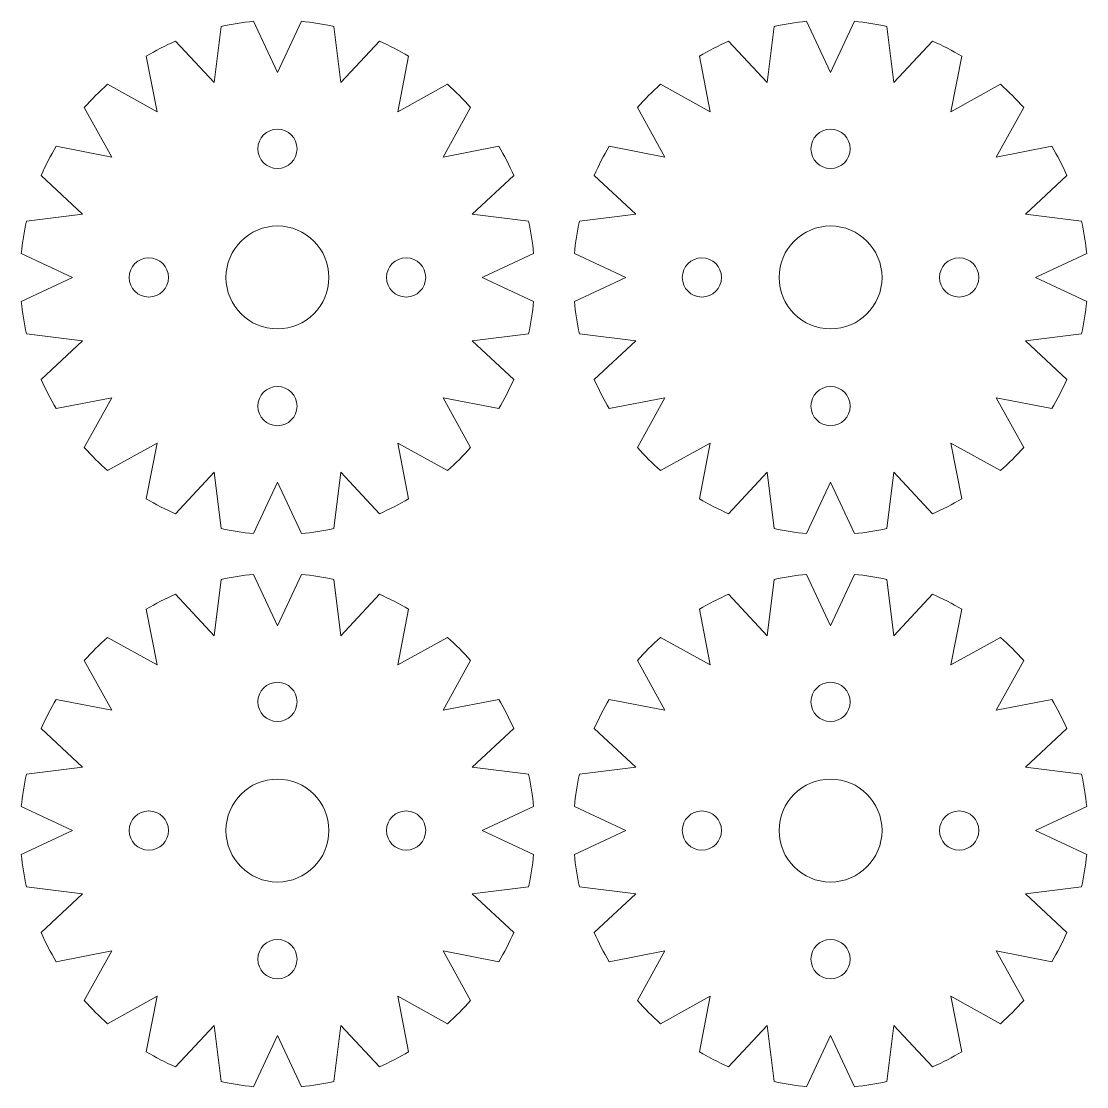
# Model space of a CAD drawing. Header units: centimetres. Extents: x -121 to 177, y -44 to 114.
# Drawn here: x -86.54 to -78.26, y -14.59 to -6.31 of the extents above; entities that cross this region are included whole.
import ezdxf

# ---------------------------------------------------------------- set-up
doc = ezdxf.new("R2010")
doc.units = ezdxf.units.CM
doc.header["$MEASUREMENT"] = 0
doc.layers.add('Layer 1', color=7, linetype='Continuous')

msp = doc.modelspace()

# ---------------------------------------------------------------- linework, layer by layer
at = {"layer": 'Layer 1', "lineweight": 20}
for points, knots in [([(-86.50166, -7.86163), (-86.50166, -7.86163), (-86.06441, -7.80794), (-86.06441, -7.80794), (-86.06441, -7.80794), (-86.06441, -7.80794), (-86.38662, -7.50748), (-86.38662, -7.50748), (-86.38662, -7.50748), (-86.35267, -7.42892), (-86.3138, -7.35299), (-86.27045, -7.28002), (-86.27045, -7.28002), (-86.27045, -7.28002), (-85.83824, -7.36404), (-85.83824, -7.36404), (-85.83824, -7.36404), (-85.83824, -7.36404), (-86.05156, -6.97921), (-86.05156, -6.97921), (-86.05156, -6.97921), (-85.9952, -6.91518), (-85.9348, -6.85481), (-85.87078, -6.79844), (-85.87078, -6.79844), (-85.87078, -6.79844), (-85.48596, -7.01176), (-85.48596, -7.01176), (-85.48596, -7.01176), (-85.48596, -7.01176), (-85.56998, -6.57954), (-85.56998, -6.57954), (-85.56998, -6.57954), (-85.49703, -6.53618), (-85.42107, -6.49735), (-85.34252, -6.46338), (-85.34252, -6.46338), (-85.34252, -6.46338), (-85.04206, -6.78559), (-85.04206, -6.78559), (-85.04206, -6.78559), (-85.04206, -6.78559), (-84.98837, -6.34834), (-84.98837, -6.34834), (-84.98837, -6.34834), (-84.90606, -6.32991), (-84.82182, -6.31664), (-84.73604, -6.30869), (-84.73604, -6.30869), (-84.73604, -6.30869), (-84.55, -6.70765), (-84.55, -6.70765), (-84.55, -6.70765), (-84.55, -6.70765), (-84.36396, -6.30869), (-84.36396, -6.30869), (-84.36396, -6.30869), (-84.27817, -6.31661), (-84.19395, -6.32993), (-84.11163, -6.34834), (-84.11163, -6.34834), (-84.11163, -6.34834), (-84.05794, -6.78559), (-84.05794, -6.78559), (-84.05794, -6.78559), (-84.05794, -6.78559), (-83.75748, -6.46338), (-83.75748, -6.46338), (-83.75748, -6.46338), (-83.67892, -6.49733), (-83.60299, -6.53619), (-83.53002, -6.57954), (-83.53002, -6.57954), (-83.53002, -6.57954), (-83.61404, -7.01176), (-83.61404, -7.01176), (-83.61404, -7.01176), (-83.61404, -7.01176), (-83.22921, -6.79844), (-83.22921, -6.79844), (-83.22921, -6.79844), (-83.16518, -6.8548), (-83.10481, -6.91519), (-83.04844, -6.97921), (-83.04844, -6.97921), (-83.04844, -6.97921), (-83.26176, -7.36404), (-83.26176, -7.36404), (-83.26176, -7.36404), (-83.26176, -7.36404), (-82.82954, -7.28002), (-82.82954, -7.28002), (-82.82954, -7.28002), (-82.78618, -7.35297), (-82.74735, -7.42893), (-82.71338, -7.50748), (-82.71338, -7.50748), (-82.71338, -7.50748), (-83.03559, -7.80794), (-83.03559, -7.80794), (-83.03559, -7.80794), (-83.03559, -7.80794), (-82.59834, -7.86163), (-82.59834, -7.86163), (-82.59834, -7.86163), (-82.57991, -7.94394), (-82.56664, -8.02818), (-82.55869, -8.11396), (-82.55869, -8.11396), (-82.55869, -8.11396), (-82.94703, -8.29505), (-82.94703, -8.29505), (-82.94703, -8.29505), (-82.94703, -8.29505), (-82.95765, -8.3), (-82.95765, -8.3), (-82.95765, -8.3), (-82.95765, -8.3), (-82.55869, -8.48604), (-82.55869, -8.48604), (-82.55869, -8.48604), (-82.56661, -8.57183), (-82.57993, -8.65605), (-82.59834, -8.73837), (-82.59834, -8.73837), (-82.59834, -8.73837), (-83.03559, -8.79206), (-83.03559, -8.79206), (-83.03559, -8.79206), (-83.03559, -8.79206), (-82.71338, -9.09252), (-82.71338, -9.09252), (-82.71338, -9.09252), (-82.74733, -9.17108), (-82.78619, -9.24701), (-82.82954, -9.31998), (-82.82954, -9.31998), (-82.82954, -9.31998), (-83.26176, -9.23596), (-83.26176, -9.23596), (-83.26176, -9.23596), (-83.26176, -9.23596), (-83.04844, -9.62079), (-83.04844, -9.62079), (-83.04844, -9.62079), (-83.1048, -9.68482), (-83.16519, -9.74519), (-83.22921, -9.80156), (-83.22921, -9.80156), (-83.22921, -9.80156), (-83.61404, -9.58824), (-83.61404, -9.58824), (-83.61404, -9.58824), (-83.61404, -9.58824), (-83.53002, -10.02046), (-83.53002, -10.02046), (-83.53002, -10.02046), (-83.60297, -10.06382), (-83.67893, -10.10265), (-83.75748, -10.13662), (-83.75748, -10.13662), (-83.75748, -10.13662), (-84.05794, -9.81441), (-84.05794, -9.81441), (-84.05794, -9.81441), (-84.05794, -9.81441), (-84.11163, -10.25166), (-84.11163, -10.25166), (-84.11163, -10.25166), (-84.19394, -10.27009), (-84.27818, -10.28336), (-84.36396, -10.29131), (-84.36396, -10.29131), (-84.36396, -10.29131), (-84.55, -9.89235), (-84.55, -9.89235), (-84.55, -9.89235), (-84.55, -9.89235), (-84.73604, -10.29131), (-84.73604, -10.29131), (-84.73604, -10.29131), (-84.82184, -10.28339), (-84.90607, -10.27008), (-84.98838, -10.25166), (-84.98838, -10.25166), (-84.98838, -10.25166), (-85.04206, -9.81442), (-85.04206, -9.81442), (-85.04206, -9.81442), (-85.04206, -9.81442), (-85.34251, -10.13662), (-85.34251, -10.13662), (-85.34251, -10.13662), (-85.42107, -10.10267), (-85.49702, -10.06381), (-85.56998, -10.02046), (-85.56998, -10.02046), (-85.56998, -10.02046), (-85.48596, -9.58824), (-85.48596, -9.58824), (-85.48596, -9.58824), (-85.48596, -9.58824), (-85.87078, -9.80156), (-85.87078, -9.80156), (-85.87078, -9.80156), (-85.93481, -9.7452), (-85.99519, -9.68481), (-86.05156, -9.62079), (-86.05156, -9.62079), (-86.05156, -9.62079), (-85.83824, -9.23596), (-85.83824, -9.23596), (-85.83824, -9.23596), (-85.83824, -9.23596), (-86.27046, -9.31998), (-86.27046, -9.31998), (-86.27046, -9.31998), (-86.31382, -9.24703), (-86.35265, -9.17107), (-86.38662, -9.09252), (-86.38662, -9.09252), (-86.38662, -9.09252), (-86.06441, -8.79206), (-86.06441, -8.79206), (-86.06441, -8.79206), (-86.06441, -8.79206), (-86.50166, -8.73837), (-86.50166, -8.73837), (-86.50166, -8.73837), (-86.52009, -8.65606), (-86.53336, -8.57182), (-86.54131, -8.48604), (-86.54131, -8.48604), (-86.54131, -8.48604), (-86.14235, -8.3), (-86.14235, -8.3), (-86.14235, -8.3), (-86.14235, -8.3), (-86.54131, -8.11396), (-86.54131, -8.11396), (-86.54131, -8.11396), (-86.53336, -8.02818), (-86.52008, -7.94395), (-86.50166, -7.86163)], [0, 0, 0, 0, 0.0163934, 0.0163934, 0.0163934, 0.0163934, 0.0327869, 0.0327869, 0.0327869, 0.0327869, 0.0491803, 0.0491803, 0.0491803, 0.0491803, 0.0655738, 0.0655738, 0.0655738, 0.0655738, 0.0819672, 0.0819672, 0.0819672, 0.0819672, 0.0983607, 0.0983607, 0.0983607, 0.0983607, 0.1147541, 0.1147541, 0.1147541, 0.1147541, 0.1311475, 0.1311475, 0.1311475, 0.1311475, 0.147541, 0.147541, 0.147541, 0.147541, 0.1639344, 0.1639344, 0.1639344, 0.1639344, 0.1803279, 0.1803279, 0.1803279, 0.1803279, 0.1967213, 0.1967213, 0.1967213, 0.1967213, 0.2131148, 0.2131148, 0.2131148, 0.2131148, 0.2295082, 0.2295082, 0.2295082, 0.2295082, 0.2459016, 0.2459016, 0.2459016, 0.2459016, 0.2622951, 0.2622951, 0.2622951, 0.2622951, 0.2786885, 0.2786885, 0.2786885, 0.2786885, 0.295082, 0.295082, 0.295082, 0.295082, 0.3114754, 0.3114754, 0.3114754, 0.3114754, 0.3278689, 0.3278689, 0.3278689, 0.3278689, 0.3442623, 0.3442623, 0.3442623, 0.3442623, 0.3606557, 0.3606557, 0.3606557, 0.3606557, 0.3770492, 0.3770492, 0.3770492, 0.3770492, 0.3934426, 0.3934426, 0.3934426, 0.3934426, 0.4098361, 0.4098361, 0.4098361, 0.4098361, 0.4262295, 0.4262295, 0.4262295, 0.4262295, 0.442623, 0.442623, 0.442623, 0.442623, 0.4590164, 0.4590164, 0.4590164, 0.4590164, 0.4754098, 0.4754098, 0.4754098, 0.4754098, 0.4918033, 0.4918033, 0.4918033, 0.4918033, 0.5081967, 0.5081967, 0.5081967, 0.5081967, 0.5245902, 0.5245902, 0.5245902, 0.5245902, 0.5409836, 0.5409836, 0.5409836, 0.5409836, 0.557377, 0.557377, 0.557377, 0.557377, 0.5737705, 0.5737705, 0.5737705, 0.5737705, 0.5901639, 0.5901639, 0.5901639, 0.5901639, 0.6065574, 0.6065574, 0.6065574, 0.6065574, 0.6229508, 0.6229508, 0.6229508, 0.6229508, 0.6393443, 0.6393443, 0.6393443, 0.6393443, 0.6557377, 0.6557377, 0.6557377, 0.6557377, 0.6721311, 0.6721311, 0.6721311, 0.6721311, 0.6885246, 0.6885246, 0.6885246, 0.6885246, 0.704918, 0.704918, 0.704918, 0.704918, 0.7213115, 0.7213115, 0.7213115, 0.7213115, 0.7377049, 0.7377049, 0.7377049, 0.7377049, 0.7540984, 0.7540984, 0.7540984, 0.7540984, 0.7704918, 0.7704918, 0.7704918, 0.7704918, 0.7868852, 0.7868852, 0.7868852, 0.7868852, 0.8032787, 0.8032787, 0.8032787, 0.8032787, 0.8196721, 0.8196721, 0.8196721, 0.8196721, 0.8360656, 0.8360656, 0.8360656, 0.8360656, 0.852459, 0.852459, 0.852459, 0.852459, 0.8688525, 0.8688525, 0.8688525, 0.8688525, 0.8852459, 0.8852459, 0.8852459, 0.8852459, 0.9016393, 0.9016393, 0.9016393, 0.9016393, 0.9180328, 0.9180328, 0.9180328, 0.9180328, 0.9344262, 0.9344262, 0.9344262, 0.9344262, 0.9508197, 0.9508197, 0.9508197, 0.9508197, 0.9672131, 0.9672131, 0.9672131, 0.9672131, 0.9836066, 0.9836066, 0.9836066, 0.9836066, 1, 1, 1, 1]), ([(-84.36397, -6.30869), (-84.36397, -6.30869), (-84.36396, -6.30869), (-84.36396, -6.30869), (-84.36396, -6.30869), (-84.36396, -6.30869), (-84.55, -6.70765), (-84.55, -6.70765), (-84.55, -6.70765), (-84.55, -6.70765), (-84.36397, -6.30869), (-84.36397, -6.30869)], [0, 0, 0, 0, 0.3333333, 0.3333333, 0.3333333, 0.3333333, 0.6666667, 0.6666667, 0.6666667, 0.6666667, 1, 1, 1, 1]), ([(-82.20166, -7.86163), (-82.20166, -7.86163), (-81.76441, -7.80794), (-81.76441, -7.80794), (-81.76441, -7.80794), (-81.76441, -7.80794), (-82.08662, -7.50748), (-82.08662, -7.50748), (-82.08662, -7.50748), (-82.05267, -7.42892), (-82.0138, -7.35299), (-81.97045, -7.28002), (-81.97045, -7.28002), (-81.97045, -7.28002), (-81.53824, -7.36404), (-81.53824, -7.36404), (-81.53824, -7.36404), (-81.53824, -7.36404), (-81.75156, -6.97921), (-81.75156, -6.97921), (-81.75156, -6.97921), (-81.6952, -6.91518), (-81.6348, -6.85481), (-81.57078, -6.79844), (-81.57078, -6.79844), (-81.57078, -6.79844), (-81.18596, -7.01176), (-81.18596, -7.01176), (-81.18596, -7.01176), (-81.18596, -7.01176), (-81.26998, -6.57954), (-81.26998, -6.57954), (-81.26998, -6.57954), (-81.19703, -6.53618), (-81.12107, -6.49735), (-81.04252, -6.46338), (-81.04252, -6.46338), (-81.04252, -6.46338), (-80.74206, -6.78559), (-80.74206, -6.78559), (-80.74206, -6.78559), (-80.74206, -6.78559), (-80.68837, -6.34834), (-80.68837, -6.34834), (-80.68837, -6.34834), (-80.60606, -6.32991), (-80.52182, -6.31664), (-80.43604, -6.30869), (-80.43604, -6.30869), (-80.43604, -6.30869), (-80.25, -6.70765), (-80.25, -6.70765), (-80.25, -6.70765), (-80.25, -6.70765), (-80.06396, -6.30869), (-80.06396, -6.30869), (-80.06396, -6.30869), (-79.97817, -6.31661), (-79.89395, -6.32993), (-79.81163, -6.34834), (-79.81163, -6.34834), (-79.81163, -6.34834), (-79.75794, -6.78559), (-79.75794, -6.78559), (-79.75794, -6.78559), (-79.75794, -6.78559), (-79.45748, -6.46338), (-79.45748, -6.46338), (-79.45748, -6.46338), (-79.37892, -6.49733), (-79.30299, -6.53619), (-79.23002, -6.57954), (-79.23002, -6.57954), (-79.23002, -6.57954), (-79.31404, -7.01176), (-79.31404, -7.01176), (-79.31404, -7.01176), (-79.31404, -7.01176), (-78.92921, -6.79844), (-78.92921, -6.79844), (-78.92921, -6.79844), (-78.86518, -6.8548), (-78.80481, -6.91519), (-78.74844, -6.97921), (-78.74844, -6.97921), (-78.74844, -6.97921), (-78.96176, -7.36404), (-78.96176, -7.36404), (-78.96176, -7.36404), (-78.96176, -7.36404), (-78.52954, -7.28002), (-78.52954, -7.28002), (-78.52954, -7.28002), (-78.48618, -7.35297), (-78.44735, -7.42893), (-78.41338, -7.50748), (-78.41338, -7.50748), (-78.41338, -7.50748), (-78.73559, -7.80794), (-78.73559, -7.80794), (-78.73559, -7.80794), (-78.73559, -7.80794), (-78.29834, -7.86163), (-78.29834, -7.86163), (-78.29834, -7.86163), (-78.27991, -7.94394), (-78.26664, -8.02818), (-78.25869, -8.11396), (-78.25869, -8.11396), (-78.25869, -8.11396), (-78.64703, -8.29505), (-78.64703, -8.29505), (-78.64703, -8.29505), (-78.64703, -8.29505), (-78.65765, -8.3), (-78.65765, -8.3), (-78.65765, -8.3), (-78.65765, -8.3), (-78.25869, -8.48604), (-78.25869, -8.48604), (-78.25869, -8.48604), (-78.26661, -8.57183), (-78.27993, -8.65605), (-78.29834, -8.73837), (-78.29834, -8.73837), (-78.29834, -8.73837), (-78.73559, -8.79206), (-78.73559, -8.79206), (-78.73559, -8.79206), (-78.73559, -8.79206), (-78.41338, -9.09252), (-78.41338, -9.09252), (-78.41338, -9.09252), (-78.44733, -9.17108), (-78.48619, -9.24701), (-78.52954, -9.31998), (-78.52954, -9.31998), (-78.52954, -9.31998), (-78.96176, -9.23596), (-78.96176, -9.23596), (-78.96176, -9.23596), (-78.96176, -9.23596), (-78.74844, -9.62079), (-78.74844, -9.62079), (-78.74844, -9.62079), (-78.8048, -9.68482), (-78.86519, -9.74519), (-78.92921, -9.80156), (-78.92921, -9.80156), (-78.92921, -9.80156), (-79.31404, -9.58824), (-79.31404, -9.58824), (-79.31404, -9.58824), (-79.31404, -9.58824), (-79.23002, -10.02046), (-79.23002, -10.02046), (-79.23002, -10.02046), (-79.30297, -10.06382), (-79.37893, -10.10265), (-79.45748, -10.13662), (-79.45748, -10.13662), (-79.45748, -10.13662), (-79.75794, -9.81441), (-79.75794, -9.81441), (-79.75794, -9.81441), (-79.75794, -9.81441), (-79.81163, -10.25166), (-79.81163, -10.25166), (-79.81163, -10.25166), (-79.89394, -10.27009), (-79.97818, -10.28336), (-80.06396, -10.29131), (-80.06396, -10.29131), (-80.06396, -10.29131), (-80.25, -9.89235), (-80.25, -9.89235), (-80.25, -9.89235), (-80.25, -9.89235), (-80.43604, -10.29131), (-80.43604, -10.29131), (-80.43604, -10.29131), (-80.52184, -10.28339), (-80.60607, -10.27008), (-80.68838, -10.25166), (-80.68838, -10.25166), (-80.68838, -10.25166), (-80.74206, -9.81442), (-80.74206, -9.81442), (-80.74206, -9.81442), (-80.74206, -9.81442), (-81.04251, -10.13662), (-81.04251, -10.13662), (-81.04251, -10.13662), (-81.12107, -10.10267), (-81.19702, -10.06381), (-81.26998, -10.02046), (-81.26998, -10.02046), (-81.26998, -10.02046), (-81.18596, -9.58824), (-81.18596, -9.58824), (-81.18596, -9.58824), (-81.18596, -9.58824), (-81.57078, -9.80156), (-81.57078, -9.80156), (-81.57078, -9.80156), (-81.63481, -9.7452), (-81.69519, -9.68481), (-81.75156, -9.62079), (-81.75156, -9.62079), (-81.75156, -9.62079), (-81.53824, -9.23596), (-81.53824, -9.23596), (-81.53824, -9.23596), (-81.53824, -9.23596), (-81.97046, -9.31998), (-81.97046, -9.31998), (-81.97046, -9.31998), (-82.01382, -9.24703), (-82.05265, -9.17107), (-82.08662, -9.09252), (-82.08662, -9.09252), (-82.08662, -9.09252), (-81.76441, -8.79206), (-81.76441, -8.79206), (-81.76441, -8.79206), (-81.76441, -8.79206), (-82.20166, -8.73837), (-82.20166, -8.73837), (-82.20166, -8.73837), (-82.22009, -8.65606), (-82.23336, -8.57182), (-82.24131, -8.48604), (-82.24131, -8.48604), (-82.24131, -8.48604), (-81.84235, -8.3), (-81.84235, -8.3), (-81.84235, -8.3), (-81.84235, -8.3), (-82.24131, -8.11396), (-82.24131, -8.11396), (-82.24131, -8.11396), (-82.23336, -8.02818), (-82.22008, -7.94395), (-82.20166, -7.86163)], [0, 0, 0, 0, 0.0163934, 0.0163934, 0.0163934, 0.0163934, 0.0327869, 0.0327869, 0.0327869, 0.0327869, 0.0491803, 0.0491803, 0.0491803, 0.0491803, 0.0655738, 0.0655738, 0.0655738, 0.0655738, 0.0819672, 0.0819672, 0.0819672, 0.0819672, 0.0983607, 0.0983607, 0.0983607, 0.0983607, 0.1147541, 0.1147541, 0.1147541, 0.1147541, 0.1311475, 0.1311475, 0.1311475, 0.1311475, 0.147541, 0.147541, 0.147541, 0.147541, 0.1639344, 0.1639344, 0.1639344, 0.1639344, 0.1803279, 0.1803279, 0.1803279, 0.1803279, 0.1967213, 0.1967213, 0.1967213, 0.1967213, 0.2131148, 0.2131148, 0.2131148, 0.2131148, 0.2295082, 0.2295082, 0.2295082, 0.2295082, 0.2459016, 0.2459016, 0.2459016, 0.2459016, 0.2622951, 0.2622951, 0.2622951, 0.2622951, 0.2786885, 0.2786885, 0.2786885, 0.2786885, 0.295082, 0.295082, 0.295082, 0.295082, 0.3114754, 0.3114754, 0.3114754, 0.3114754, 0.3278689, 0.3278689, 0.3278689, 0.3278689, 0.3442623, 0.3442623, 0.3442623, 0.3442623, 0.3606557, 0.3606557, 0.3606557, 0.3606557, 0.3770492, 0.3770492, 0.3770492, 0.3770492, 0.3934426, 0.3934426, 0.3934426, 0.3934426, 0.4098361, 0.4098361, 0.4098361, 0.4098361, 0.4262295, 0.4262295, 0.4262295, 0.4262295, 0.442623, 0.442623, 0.442623, 0.442623, 0.4590164, 0.4590164, 0.4590164, 0.4590164, 0.4754098, 0.4754098, 0.4754098, 0.4754098, 0.4918033, 0.4918033, 0.4918033, 0.4918033, 0.5081967, 0.5081967, 0.5081967, 0.5081967, 0.5245902, 0.5245902, 0.5245902, 0.5245902, 0.5409836, 0.5409836, 0.5409836, 0.5409836, 0.557377, 0.557377, 0.557377, 0.557377, 0.5737705, 0.5737705, 0.5737705, 0.5737705, 0.5901639, 0.5901639, 0.5901639, 0.5901639, 0.6065574, 0.6065574, 0.6065574, 0.6065574, 0.6229508, 0.6229508, 0.6229508, 0.6229508, 0.6393443, 0.6393443, 0.6393443, 0.6393443, 0.6557377, 0.6557377, 0.6557377, 0.6557377, 0.6721311, 0.6721311, 0.6721311, 0.6721311, 0.6885246, 0.6885246, 0.6885246, 0.6885246, 0.704918, 0.704918, 0.704918, 0.704918, 0.7213115, 0.7213115, 0.7213115, 0.7213115, 0.7377049, 0.7377049, 0.7377049, 0.7377049, 0.7540984, 0.7540984, 0.7540984, 0.7540984, 0.7704918, 0.7704918, 0.7704918, 0.7704918, 0.7868852, 0.7868852, 0.7868852, 0.7868852, 0.8032787, 0.8032787, 0.8032787, 0.8032787, 0.8196721, 0.8196721, 0.8196721, 0.8196721, 0.8360656, 0.8360656, 0.8360656, 0.8360656, 0.852459, 0.852459, 0.852459, 0.852459, 0.8688525, 0.8688525, 0.8688525, 0.8688525, 0.8852459, 0.8852459, 0.8852459, 0.8852459, 0.9016393, 0.9016393, 0.9016393, 0.9016393, 0.9180328, 0.9180328, 0.9180328, 0.9180328, 0.9344262, 0.9344262, 0.9344262, 0.9344262, 0.9508197, 0.9508197, 0.9508197, 0.9508197, 0.9672131, 0.9672131, 0.9672131, 0.9672131, 0.9836066, 0.9836066, 0.9836066, 0.9836066, 1, 1, 1, 1]), ([(-80.06397, -6.30869), (-80.06397, -6.30869), (-80.06396, -6.30869), (-80.06396, -6.30869), (-80.06396, -6.30869), (-80.06396, -6.30869), (-80.25, -6.70765), (-80.25, -6.70765), (-80.25, -6.70765), (-80.25, -6.70765), (-80.06397, -6.30869), (-80.06397, -6.30869)], [0, 0, 0, 0, 0.3333333, 0.3333333, 0.3333333, 0.3333333, 0.6666667, 0.6666667, 0.6666667, 0.6666667, 1, 1, 1, 1]), ([(-84.7025, -7.3), (-84.7025, -7.21579), (-84.63421, -7.1475), (-84.55, -7.1475), (-84.55, -7.1475), (-84.46579, -7.1475), (-84.3975, -7.21579), (-84.3975, -7.3), (-84.3975, -7.3), (-84.3975, -7.38421), (-84.46579, -7.4525), (-84.55, -7.4525), (-84.55, -7.4525), (-84.63421, -7.4525), (-84.7025, -7.38421), (-84.7025, -7.3)], [0, 0, 0, 0, 0.25, 0.25, 0.25, 0.25, 0.5, 0.5, 0.5, 0.5, 0.75, 0.75, 0.75, 0.75, 1, 1, 1, 1]), ([(-80.4025, -7.3), (-80.4025, -7.21579), (-80.33421, -7.1475), (-80.25, -7.1475), (-80.25, -7.1475), (-80.16579, -7.1475), (-80.0975, -7.21579), (-80.0975, -7.3), (-80.0975, -7.3), (-80.0975, -7.38421), (-80.16579, -7.4525), (-80.25, -7.4525), (-80.25, -7.4525), (-80.33421, -7.4525), (-80.4025, -7.38421), (-80.4025, -7.3)], [0, 0, 0, 0, 0.25, 0.25, 0.25, 0.25, 0.5, 0.5, 0.5, 0.5, 0.75, 0.75, 0.75, 0.75, 1, 1, 1, 1]), ([(-84.95, -8.3), (-84.95, -8.07913), (-84.77087, -7.9), (-84.55, -7.9), (-84.55, -7.9), (-84.32913, -7.9), (-84.15, -8.07913), (-84.15, -8.3), (-84.15, -8.3), (-84.15, -8.52087), (-84.32913, -8.7), (-84.55, -8.7), (-84.55, -8.7), (-84.77087, -8.7), (-84.95, -8.52087), (-84.95, -8.3)], [0, 0, 0, 0, 0.25, 0.25, 0.25, 0.25, 0.5, 0.5, 0.5, 0.5, 0.75, 0.75, 0.75, 0.75, 1, 1, 1, 1]), ([(-80.65, -8.3), (-80.65, -8.07913), (-80.47087, -7.9), (-80.25, -7.9), (-80.25, -7.9), (-80.02913, -7.9), (-79.85, -8.07913), (-79.85, -8.3), (-79.85, -8.3), (-79.85, -8.52087), (-80.02913, -8.7), (-80.25, -8.7), (-80.25, -8.7), (-80.47087, -8.7), (-80.65, -8.52087), (-80.65, -8.3)], [0, 0, 0, 0, 0.25, 0.25, 0.25, 0.25, 0.5, 0.5, 0.5, 0.5, 0.75, 0.75, 0.75, 0.75, 1, 1, 1, 1]), ([(-85.7025, -8.3), (-85.7025, -8.21579), (-85.63421, -8.1475), (-85.55, -8.1475), (-85.55, -8.1475), (-85.46579, -8.1475), (-85.3975, -8.21579), (-85.3975, -8.3), (-85.3975, -8.3), (-85.3975, -8.38421), (-85.46579, -8.4525), (-85.55, -8.4525), (-85.55, -8.4525), (-85.63421, -8.4525), (-85.7025, -8.38421), (-85.7025, -8.3)], [0, 0, 0, 0, 0.25, 0.25, 0.25, 0.25, 0.5, 0.5, 0.5, 0.5, 0.75, 0.75, 0.75, 0.75, 1, 1, 1, 1]), ([(-83.7025, -8.3), (-83.7025, -8.21579), (-83.63421, -8.1475), (-83.55, -8.1475), (-83.55, -8.1475), (-83.46579, -8.1475), (-83.3975, -8.21579), (-83.3975, -8.3), (-83.3975, -8.3), (-83.3975, -8.38421), (-83.46579, -8.4525), (-83.55, -8.4525), (-83.55, -8.4525), (-83.63421, -8.4525), (-83.7025, -8.38421), (-83.7025, -8.3)], [0, 0, 0, 0, 0.25, 0.25, 0.25, 0.25, 0.5, 0.5, 0.5, 0.5, 0.75, 0.75, 0.75, 0.75, 1, 1, 1, 1]), ([(-81.4025, -8.3), (-81.4025, -8.21579), (-81.33421, -8.1475), (-81.25, -8.1475), (-81.25, -8.1475), (-81.16579, -8.1475), (-81.0975, -8.21579), (-81.0975, -8.3), (-81.0975, -8.3), (-81.0975, -8.38421), (-81.16579, -8.4525), (-81.25, -8.4525), (-81.25, -8.4525), (-81.33421, -8.4525), (-81.4025, -8.38421), (-81.4025, -8.3)], [0, 0, 0, 0, 0.25, 0.25, 0.25, 0.25, 0.5, 0.5, 0.5, 0.5, 0.75, 0.75, 0.75, 0.75, 1, 1, 1, 1]), ([(-79.4025, -8.3), (-79.4025, -8.21579), (-79.33421, -8.1475), (-79.25, -8.1475), (-79.25, -8.1475), (-79.16579, -8.1475), (-79.0975, -8.21579), (-79.0975, -8.3), (-79.0975, -8.3), (-79.0975, -8.38421), (-79.16579, -8.4525), (-79.25, -8.4525), (-79.25, -8.4525), (-79.33421, -8.4525), (-79.4025, -8.38421), (-79.4025, -8.3)], [0, 0, 0, 0, 0.25, 0.25, 0.25, 0.25, 0.5, 0.5, 0.5, 0.5, 0.75, 0.75, 0.75, 0.75, 1, 1, 1, 1]), ([(-82.55869, -8.48604), (-82.55869, -8.48604), (-82.95765, -8.3), (-82.95765, -8.3), (-82.95765, -8.3), (-82.95765, -8.3), (-82.55869, -8.48604), (-82.55869, -8.48604), (-82.55869, -8.48604), (-82.55869, -8.48604), (-82.55869, -8.48603), (-82.55869, -8.48603), (-82.55869, -8.48603), (-82.55869, -8.48603), (-82.95765, -8.3), (-82.95765, -8.3), (-82.95765, -8.3), (-82.95765, -8.3), (-82.55869, -8.48604), (-82.55869, -8.48604)], [0, 0, 0, 0, 0.2, 0.2, 0.2, 0.2, 0.4, 0.4, 0.4, 0.4, 0.6, 0.6, 0.6, 0.6, 0.8, 0.8, 0.8, 0.8, 1, 1, 1, 1]), ([(-78.25869, -8.48604), (-78.25869, -8.48604), (-78.65765, -8.3), (-78.65765, -8.3), (-78.65765, -8.3), (-78.65765, -8.3), (-78.25869, -8.48604), (-78.25869, -8.48604), (-78.25869, -8.48604), (-78.25869, -8.48604), (-78.25869, -8.48603), (-78.25869, -8.48603), (-78.25869, -8.48603), (-78.25869, -8.48603), (-78.65765, -8.3), (-78.65765, -8.3), (-78.65765, -8.3), (-78.65765, -8.3), (-78.25869, -8.48604), (-78.25869, -8.48604)], [0, 0, 0, 0, 0.2, 0.2, 0.2, 0.2, 0.4, 0.4, 0.4, 0.4, 0.6, 0.6, 0.6, 0.6, 0.8, 0.8, 0.8, 0.8, 1, 1, 1, 1]), ([(-84.7025, -9.3), (-84.7025, -9.21579), (-84.63421, -9.1475), (-84.55, -9.1475), (-84.55, -9.1475), (-84.46579, -9.1475), (-84.3975, -9.21579), (-84.3975, -9.3), (-84.3975, -9.3), (-84.3975, -9.38421), (-84.46579, -9.4525), (-84.55, -9.4525), (-84.55, -9.4525), (-84.63421, -9.4525), (-84.7025, -9.38421), (-84.7025, -9.3)], [0, 0, 0, 0, 0.25, 0.25, 0.25, 0.25, 0.5, 0.5, 0.5, 0.5, 0.75, 0.75, 0.75, 0.75, 1, 1, 1, 1]), ([(-80.4025, -9.3), (-80.4025, -9.21579), (-80.33421, -9.1475), (-80.25, -9.1475), (-80.25, -9.1475), (-80.16579, -9.1475), (-80.0975, -9.21579), (-80.0975, -9.3), (-80.0975, -9.3), (-80.0975, -9.38421), (-80.16579, -9.4525), (-80.25, -9.4525), (-80.25, -9.4525), (-80.33421, -9.4525), (-80.4025, -9.38421), (-80.4025, -9.3)], [0, 0, 0, 0, 0.25, 0.25, 0.25, 0.25, 0.5, 0.5, 0.5, 0.5, 0.75, 0.75, 0.75, 0.75, 1, 1, 1, 1]), ([(-84.73604, -10.29131), (-84.73604, -10.29131), (-84.55, -9.89235), (-84.55, -9.89235), (-84.55, -9.89235), (-84.55, -9.89235), (-84.73604, -10.29131), (-84.73604, -10.29131), (-84.73604, -10.29131), (-84.73604, -10.29131), (-84.73603, -10.29131), (-84.73603, -10.29131), (-84.73603, -10.29131), (-84.73603, -10.29131), (-84.55, -9.89235), (-84.55, -9.89235), (-84.55, -9.89235), (-84.55, -9.89235), (-84.73604, -10.29131), (-84.73604, -10.29131)], [0, 0, 0, 0, 0.2, 0.2, 0.2, 0.2, 0.4, 0.4, 0.4, 0.4, 0.6, 0.6, 0.6, 0.6, 0.8, 0.8, 0.8, 0.8, 1, 1, 1, 1]), ([(-80.43604, -10.29131), (-80.43604, -10.29131), (-80.25, -9.89235), (-80.25, -9.89235), (-80.25, -9.89235), (-80.25, -9.89235), (-80.43604, -10.29131), (-80.43604, -10.29131), (-80.43604, -10.29131), (-80.43604, -10.29131), (-80.43603, -10.29131), (-80.43603, -10.29131), (-80.43603, -10.29131), (-80.43603, -10.29131), (-80.25, -9.89235), (-80.25, -9.89235), (-80.25, -9.89235), (-80.25, -9.89235), (-80.43604, -10.29131), (-80.43604, -10.29131)], [0, 0, 0, 0, 0.2, 0.2, 0.2, 0.2, 0.4, 0.4, 0.4, 0.4, 0.6, 0.6, 0.6, 0.6, 0.8, 0.8, 0.8, 0.8, 1, 1, 1, 1]), ([(-86.50166, -12.16163), (-86.50166, -12.16163), (-86.06441, -12.10794), (-86.06441, -12.10794), (-86.06441, -12.10794), (-86.06441, -12.10794), (-86.38662, -11.80748), (-86.38662, -11.80748), (-86.38662, -11.80748), (-86.35267, -11.72892), (-86.3138, -11.65299), (-86.27045, -11.58002), (-86.27045, -11.58002), (-86.27045, -11.58002), (-85.83824, -11.66404), (-85.83824, -11.66404), (-85.83824, -11.66404), (-85.83824, -11.66404), (-86.05156, -11.27921), (-86.05156, -11.27921), (-86.05156, -11.27921), (-85.9952, -11.21518), (-85.9348, -11.15481), (-85.87078, -11.09844), (-85.87078, -11.09844), (-85.87078, -11.09844), (-85.48596, -11.31176), (-85.48596, -11.31176), (-85.48596, -11.31176), (-85.48596, -11.31176), (-85.56998, -10.87954), (-85.56998, -10.87954), (-85.56998, -10.87954), (-85.49703, -10.83618), (-85.42107, -10.79735), (-85.34252, -10.76338), (-85.34252, -10.76338), (-85.34252, -10.76338), (-85.04206, -11.08559), (-85.04206, -11.08559), (-85.04206, -11.08559), (-85.04206, -11.08559), (-84.98837, -10.64834), (-84.98837, -10.64834), (-84.98837, -10.64834), (-84.90606, -10.62991), (-84.82182, -10.61664), (-84.73604, -10.60869), (-84.73604, -10.60869), (-84.73604, -10.60869), (-84.55, -11.00765), (-84.55, -11.00765), (-84.55, -11.00765), (-84.55, -11.00765), (-84.36396, -10.60869), (-84.36396, -10.60869), (-84.36396, -10.60869), (-84.27817, -10.61661), (-84.19395, -10.62993), (-84.11163, -10.64834), (-84.11163, -10.64834), (-84.11163, -10.64834), (-84.05794, -11.08559), (-84.05794, -11.08559), (-84.05794, -11.08559), (-84.05794, -11.08559), (-83.75748, -10.76338), (-83.75748, -10.76338), (-83.75748, -10.76338), (-83.67892, -10.79733), (-83.60299, -10.83619), (-83.53002, -10.87954), (-83.53002, -10.87954), (-83.53002, -10.87954), (-83.61404, -11.31176), (-83.61404, -11.31176), (-83.61404, -11.31176), (-83.61404, -11.31176), (-83.22921, -11.09844), (-83.22921, -11.09844), (-83.22921, -11.09844), (-83.16518, -11.1548), (-83.10481, -11.21519), (-83.04844, -11.27921), (-83.04844, -11.27921), (-83.04844, -11.27921), (-83.26176, -11.66404), (-83.26176, -11.66404), (-83.26176, -11.66404), (-83.26176, -11.66404), (-82.82954, -11.58002), (-82.82954, -11.58002), (-82.82954, -11.58002), (-82.78618, -11.65297), (-82.74735, -11.72893), (-82.71338, -11.80748), (-82.71338, -11.80748), (-82.71338, -11.80748), (-83.03559, -12.10794), (-83.03559, -12.10794), (-83.03559, -12.10794), (-83.03559, -12.10794), (-82.59834, -12.16163), (-82.59834, -12.16163), (-82.59834, -12.16163), (-82.57991, -12.24394), (-82.56664, -12.32818), (-82.55869, -12.41396), (-82.55869, -12.41396), (-82.55869, -12.41396), (-82.94703, -12.59505), (-82.94703, -12.59505), (-82.94703, -12.59505), (-82.94703, -12.59505), (-82.95765, -12.6), (-82.95765, -12.6), (-82.95765, -12.6), (-82.95765, -12.6), (-82.55869, -12.78604), (-82.55869, -12.78604), (-82.55869, -12.78604), (-82.56661, -12.87183), (-82.57993, -12.95605), (-82.59834, -13.03837), (-82.59834, -13.03837), (-82.59834, -13.03837), (-83.03559, -13.09206), (-83.03559, -13.09206), (-83.03559, -13.09206), (-83.03559, -13.09206), (-82.71338, -13.39252), (-82.71338, -13.39252), (-82.71338, -13.39252), (-82.74733, -13.47108), (-82.78619, -13.54701), (-82.82954, -13.61998), (-82.82954, -13.61998), (-82.82954, -13.61998), (-83.26176, -13.53596), (-83.26176, -13.53596), (-83.26176, -13.53596), (-83.26176, -13.53596), (-83.04844, -13.92079), (-83.04844, -13.92079), (-83.04844, -13.92079), (-83.1048, -13.98482), (-83.16519, -14.04519), (-83.22921, -14.10156), (-83.22921, -14.10156), (-83.22921, -14.10156), (-83.61404, -13.88824), (-83.61404, -13.88824), (-83.61404, -13.88824), (-83.61404, -13.88824), (-83.53002, -14.32046), (-83.53002, -14.32046), (-83.53002, -14.32046), (-83.60297, -14.36382), (-83.67893, -14.40265), (-83.75748, -14.43662), (-83.75748, -14.43662), (-83.75748, -14.43662), (-84.05794, -14.11441), (-84.05794, -14.11441), (-84.05794, -14.11441), (-84.05794, -14.11441), (-84.11163, -14.55166), (-84.11163, -14.55166), (-84.11163, -14.55166), (-84.19394, -14.57009), (-84.27818, -14.58336), (-84.36396, -14.59131), (-84.36396, -14.59131), (-84.36396, -14.59131), (-84.55, -14.19235), (-84.55, -14.19235), (-84.55, -14.19235), (-84.55, -14.19235), (-84.73604, -14.59131), (-84.73604, -14.59131), (-84.73604, -14.59131), (-84.82184, -14.58339), (-84.90607, -14.57008), (-84.98838, -14.55166), (-84.98838, -14.55166), (-84.98838, -14.55166), (-85.04206, -14.11442), (-85.04206, -14.11442), (-85.04206, -14.11442), (-85.04206, -14.11442), (-85.34251, -14.43662), (-85.34251, -14.43662), (-85.34251, -14.43662), (-85.42107, -14.40267), (-85.49702, -14.36381), (-85.56998, -14.32046), (-85.56998, -14.32046), (-85.56998, -14.32046), (-85.48596, -13.88824), (-85.48596, -13.88824), (-85.48596, -13.88824), (-85.48596, -13.88824), (-85.87078, -14.10156), (-85.87078, -14.10156), (-85.87078, -14.10156), (-85.93481, -14.0452), (-85.99519, -13.98481), (-86.05156, -13.92079), (-86.05156, -13.92079), (-86.05156, -13.92079), (-85.83824, -13.53596), (-85.83824, -13.53596), (-85.83824, -13.53596), (-85.83824, -13.53596), (-86.27046, -13.61998), (-86.27046, -13.61998), (-86.27046, -13.61998), (-86.31382, -13.54703), (-86.35265, -13.47107), (-86.38662, -13.39252), (-86.38662, -13.39252), (-86.38662, -13.39252), (-86.06441, -13.09206), (-86.06441, -13.09206), (-86.06441, -13.09206), (-86.06441, -13.09206), (-86.50166, -13.03837), (-86.50166, -13.03837), (-86.50166, -13.03837), (-86.52009, -12.95606), (-86.53336, -12.87182), (-86.54131, -12.78604), (-86.54131, -12.78604), (-86.54131, -12.78604), (-86.14235, -12.6), (-86.14235, -12.6), (-86.14235, -12.6), (-86.14235, -12.6), (-86.54131, -12.41396), (-86.54131, -12.41396), (-86.54131, -12.41396), (-86.53336, -12.32818), (-86.52008, -12.24395), (-86.50166, -12.16163)], [0, 0, 0, 0, 0.0163934, 0.0163934, 0.0163934, 0.0163934, 0.0327869, 0.0327869, 0.0327869, 0.0327869, 0.0491803, 0.0491803, 0.0491803, 0.0491803, 0.0655738, 0.0655738, 0.0655738, 0.0655738, 0.0819672, 0.0819672, 0.0819672, 0.0819672, 0.0983607, 0.0983607, 0.0983607, 0.0983607, 0.1147541, 0.1147541, 0.1147541, 0.1147541, 0.1311475, 0.1311475, 0.1311475, 0.1311475, 0.147541, 0.147541, 0.147541, 0.147541, 0.1639344, 0.1639344, 0.1639344, 0.1639344, 0.1803279, 0.1803279, 0.1803279, 0.1803279, 0.1967213, 0.1967213, 0.1967213, 0.1967213, 0.2131148, 0.2131148, 0.2131148, 0.2131148, 0.2295082, 0.2295082, 0.2295082, 0.2295082, 0.2459016, 0.2459016, 0.2459016, 0.2459016, 0.2622951, 0.2622951, 0.2622951, 0.2622951, 0.2786885, 0.2786885, 0.2786885, 0.2786885, 0.295082, 0.295082, 0.295082, 0.295082, 0.3114754, 0.3114754, 0.3114754, 0.3114754, 0.3278689, 0.3278689, 0.3278689, 0.3278689, 0.3442623, 0.3442623, 0.3442623, 0.3442623, 0.3606557, 0.3606557, 0.3606557, 0.3606557, 0.3770492, 0.3770492, 0.3770492, 0.3770492, 0.3934426, 0.3934426, 0.3934426, 0.3934426, 0.4098361, 0.4098361, 0.4098361, 0.4098361, 0.4262295, 0.4262295, 0.4262295, 0.4262295, 0.442623, 0.442623, 0.442623, 0.442623, 0.4590164, 0.4590164, 0.4590164, 0.4590164, 0.4754098, 0.4754098, 0.4754098, 0.4754098, 0.4918033, 0.4918033, 0.4918033, 0.4918033, 0.5081967, 0.5081967, 0.5081967, 0.5081967, 0.5245902, 0.5245902, 0.5245902, 0.5245902, 0.5409836, 0.5409836, 0.5409836, 0.5409836, 0.557377, 0.557377, 0.557377, 0.557377, 0.5737705, 0.5737705, 0.5737705, 0.5737705, 0.5901639, 0.5901639, 0.5901639, 0.5901639, 0.6065574, 0.6065574, 0.6065574, 0.6065574, 0.6229508, 0.6229508, 0.6229508, 0.6229508, 0.6393443, 0.6393443, 0.6393443, 0.6393443, 0.6557377, 0.6557377, 0.6557377, 0.6557377, 0.6721311, 0.6721311, 0.6721311, 0.6721311, 0.6885246, 0.6885246, 0.6885246, 0.6885246, 0.704918, 0.704918, 0.704918, 0.704918, 0.7213115, 0.7213115, 0.7213115, 0.7213115, 0.7377049, 0.7377049, 0.7377049, 0.7377049, 0.7540984, 0.7540984, 0.7540984, 0.7540984, 0.7704918, 0.7704918, 0.7704918, 0.7704918, 0.7868852, 0.7868852, 0.7868852, 0.7868852, 0.8032787, 0.8032787, 0.8032787, 0.8032787, 0.8196721, 0.8196721, 0.8196721, 0.8196721, 0.8360656, 0.8360656, 0.8360656, 0.8360656, 0.852459, 0.852459, 0.852459, 0.852459, 0.8688525, 0.8688525, 0.8688525, 0.8688525, 0.8852459, 0.8852459, 0.8852459, 0.8852459, 0.9016393, 0.9016393, 0.9016393, 0.9016393, 0.9180328, 0.9180328, 0.9180328, 0.9180328, 0.9344262, 0.9344262, 0.9344262, 0.9344262, 0.9508197, 0.9508197, 0.9508197, 0.9508197, 0.9672131, 0.9672131, 0.9672131, 0.9672131, 0.9836066, 0.9836066, 0.9836066, 0.9836066, 1, 1, 1, 1]), ([(-84.36397, -10.60869), (-84.36397, -10.60869), (-84.36396, -10.60869), (-84.36396, -10.60869), (-84.36396, -10.60869), (-84.36396, -10.60869), (-84.55, -11.00765), (-84.55, -11.00765), (-84.55, -11.00765), (-84.55, -11.00765), (-84.36397, -10.60869), (-84.36397, -10.60869)], [0, 0, 0, 0, 0.3333333, 0.3333333, 0.3333333, 0.3333333, 0.6666667, 0.6666667, 0.6666667, 0.6666667, 1, 1, 1, 1]), ([(-82.20166, -12.16163), (-82.20166, -12.16163), (-81.76441, -12.10794), (-81.76441, -12.10794), (-81.76441, -12.10794), (-81.76441, -12.10794), (-82.08662, -11.80748), (-82.08662, -11.80748), (-82.08662, -11.80748), (-82.05267, -11.72892), (-82.0138, -11.65299), (-81.97045, -11.58002), (-81.97045, -11.58002), (-81.97045, -11.58002), (-81.53824, -11.66404), (-81.53824, -11.66404), (-81.53824, -11.66404), (-81.53824, -11.66404), (-81.75156, -11.27921), (-81.75156, -11.27921), (-81.75156, -11.27921), (-81.6952, -11.21518), (-81.6348, -11.15481), (-81.57078, -11.09844), (-81.57078, -11.09844), (-81.57078, -11.09844), (-81.18596, -11.31176), (-81.18596, -11.31176), (-81.18596, -11.31176), (-81.18596, -11.31176), (-81.26998, -10.87954), (-81.26998, -10.87954), (-81.26998, -10.87954), (-81.19703, -10.83618), (-81.12107, -10.79735), (-81.04252, -10.76338), (-81.04252, -10.76338), (-81.04252, -10.76338), (-80.74206, -11.08559), (-80.74206, -11.08559), (-80.74206, -11.08559), (-80.74206, -11.08559), (-80.68837, -10.64834), (-80.68837, -10.64834), (-80.68837, -10.64834), (-80.60606, -10.62991), (-80.52182, -10.61664), (-80.43604, -10.60869), (-80.43604, -10.60869), (-80.43604, -10.60869), (-80.25, -11.00765), (-80.25, -11.00765), (-80.25, -11.00765), (-80.25, -11.00765), (-80.06396, -10.60869), (-80.06396, -10.60869), (-80.06396, -10.60869), (-79.97817, -10.61661), (-79.89395, -10.62993), (-79.81163, -10.64834), (-79.81163, -10.64834), (-79.81163, -10.64834), (-79.75794, -11.08559), (-79.75794, -11.08559), (-79.75794, -11.08559), (-79.75794, -11.08559), (-79.45748, -10.76338), (-79.45748, -10.76338), (-79.45748, -10.76338), (-79.37892, -10.79733), (-79.30299, -10.83619), (-79.23002, -10.87954), (-79.23002, -10.87954), (-79.23002, -10.87954), (-79.31404, -11.31176), (-79.31404, -11.31176), (-79.31404, -11.31176), (-79.31404, -11.31176), (-78.92921, -11.09844), (-78.92921, -11.09844), (-78.92921, -11.09844), (-78.86518, -11.1548), (-78.80481, -11.21519), (-78.74844, -11.27921), (-78.74844, -11.27921), (-78.74844, -11.27921), (-78.96176, -11.66404), (-78.96176, -11.66404), (-78.96176, -11.66404), (-78.96176, -11.66404), (-78.52954, -11.58002), (-78.52954, -11.58002), (-78.52954, -11.58002), (-78.48618, -11.65297), (-78.44735, -11.72893), (-78.41338, -11.80748), (-78.41338, -11.80748), (-78.41338, -11.80748), (-78.73559, -12.10794), (-78.73559, -12.10794), (-78.73559, -12.10794), (-78.73559, -12.10794), (-78.29834, -12.16163), (-78.29834, -12.16163), (-78.29834, -12.16163), (-78.27991, -12.24394), (-78.26664, -12.32818), (-78.25869, -12.41396), (-78.25869, -12.41396), (-78.25869, -12.41396), (-78.64703, -12.59505), (-78.64703, -12.59505), (-78.64703, -12.59505), (-78.64703, -12.59505), (-78.65765, -12.6), (-78.65765, -12.6), (-78.65765, -12.6), (-78.65765, -12.6), (-78.25869, -12.78604), (-78.25869, -12.78604), (-78.25869, -12.78604), (-78.26661, -12.87183), (-78.27993, -12.95605), (-78.29834, -13.03837), (-78.29834, -13.03837), (-78.29834, -13.03837), (-78.73559, -13.09206), (-78.73559, -13.09206), (-78.73559, -13.09206), (-78.73559, -13.09206), (-78.41338, -13.39252), (-78.41338, -13.39252), (-78.41338, -13.39252), (-78.44733, -13.47108), (-78.48619, -13.54701), (-78.52954, -13.61998), (-78.52954, -13.61998), (-78.52954, -13.61998), (-78.96176, -13.53596), (-78.96176, -13.53596), (-78.96176, -13.53596), (-78.96176, -13.53596), (-78.74844, -13.92079), (-78.74844, -13.92079), (-78.74844, -13.92079), (-78.8048, -13.98482), (-78.86519, -14.04519), (-78.92921, -14.10156), (-78.92921, -14.10156), (-78.92921, -14.10156), (-79.31404, -13.88824), (-79.31404, -13.88824), (-79.31404, -13.88824), (-79.31404, -13.88824), (-79.23002, -14.32046), (-79.23002, -14.32046), (-79.23002, -14.32046), (-79.30297, -14.36382), (-79.37893, -14.40265), (-79.45748, -14.43662), (-79.45748, -14.43662), (-79.45748, -14.43662), (-79.75794, -14.11441), (-79.75794, -14.11441), (-79.75794, -14.11441), (-79.75794, -14.11441), (-79.81163, -14.55166), (-79.81163, -14.55166), (-79.81163, -14.55166), (-79.89394, -14.57009), (-79.97818, -14.58336), (-80.06396, -14.59131), (-80.06396, -14.59131), (-80.06396, -14.59131), (-80.25, -14.19235), (-80.25, -14.19235), (-80.25, -14.19235), (-80.25, -14.19235), (-80.43604, -14.59131), (-80.43604, -14.59131), (-80.43604, -14.59131), (-80.52184, -14.58339), (-80.60607, -14.57008), (-80.68838, -14.55166), (-80.68838, -14.55166), (-80.68838, -14.55166), (-80.74206, -14.11442), (-80.74206, -14.11442), (-80.74206, -14.11442), (-80.74206, -14.11442), (-81.04251, -14.43662), (-81.04251, -14.43662), (-81.04251, -14.43662), (-81.12107, -14.40267), (-81.19702, -14.36381), (-81.26998, -14.32046), (-81.26998, -14.32046), (-81.26998, -14.32046), (-81.18596, -13.88824), (-81.18596, -13.88824), (-81.18596, -13.88824), (-81.18596, -13.88824), (-81.57078, -14.10156), (-81.57078, -14.10156), (-81.57078, -14.10156), (-81.63481, -14.0452), (-81.69519, -13.98481), (-81.75156, -13.92079), (-81.75156, -13.92079), (-81.75156, -13.92079), (-81.53824, -13.53596), (-81.53824, -13.53596), (-81.53824, -13.53596), (-81.53824, -13.53596), (-81.97046, -13.61998), (-81.97046, -13.61998), (-81.97046, -13.61998), (-82.01382, -13.54703), (-82.05265, -13.47107), (-82.08662, -13.39252), (-82.08662, -13.39252), (-82.08662, -13.39252), (-81.76441, -13.09206), (-81.76441, -13.09206), (-81.76441, -13.09206), (-81.76441, -13.09206), (-82.20166, -13.03837), (-82.20166, -13.03837), (-82.20166, -13.03837), (-82.22009, -12.95606), (-82.23336, -12.87182), (-82.24131, -12.78604), (-82.24131, -12.78604), (-82.24131, -12.78604), (-81.84235, -12.6), (-81.84235, -12.6), (-81.84235, -12.6), (-81.84235, -12.6), (-82.24131, -12.41396), (-82.24131, -12.41396), (-82.24131, -12.41396), (-82.23336, -12.32818), (-82.22008, -12.24395), (-82.20166, -12.16163)], [0, 0, 0, 0, 0.0163934, 0.0163934, 0.0163934, 0.0163934, 0.0327869, 0.0327869, 0.0327869, 0.0327869, 0.0491803, 0.0491803, 0.0491803, 0.0491803, 0.0655738, 0.0655738, 0.0655738, 0.0655738, 0.0819672, 0.0819672, 0.0819672, 0.0819672, 0.0983607, 0.0983607, 0.0983607, 0.0983607, 0.1147541, 0.1147541, 0.1147541, 0.1147541, 0.1311475, 0.1311475, 0.1311475, 0.1311475, 0.147541, 0.147541, 0.147541, 0.147541, 0.1639344, 0.1639344, 0.1639344, 0.1639344, 0.1803279, 0.1803279, 0.1803279, 0.1803279, 0.1967213, 0.1967213, 0.1967213, 0.1967213, 0.2131148, 0.2131148, 0.2131148, 0.2131148, 0.2295082, 0.2295082, 0.2295082, 0.2295082, 0.2459016, 0.2459016, 0.2459016, 0.2459016, 0.2622951, 0.2622951, 0.2622951, 0.2622951, 0.2786885, 0.2786885, 0.2786885, 0.2786885, 0.295082, 0.295082, 0.295082, 0.295082, 0.3114754, 0.3114754, 0.3114754, 0.3114754, 0.3278689, 0.3278689, 0.3278689, 0.3278689, 0.3442623, 0.3442623, 0.3442623, 0.3442623, 0.3606557, 0.3606557, 0.3606557, 0.3606557, 0.3770492, 0.3770492, 0.3770492, 0.3770492, 0.3934426, 0.3934426, 0.3934426, 0.3934426, 0.4098361, 0.4098361, 0.4098361, 0.4098361, 0.4262295, 0.4262295, 0.4262295, 0.4262295, 0.442623, 0.442623, 0.442623, 0.442623, 0.4590164, 0.4590164, 0.4590164, 0.4590164, 0.4754098, 0.4754098, 0.4754098, 0.4754098, 0.4918033, 0.4918033, 0.4918033, 0.4918033, 0.5081967, 0.5081967, 0.5081967, 0.5081967, 0.5245902, 0.5245902, 0.5245902, 0.5245902, 0.5409836, 0.5409836, 0.5409836, 0.5409836, 0.557377, 0.557377, 0.557377, 0.557377, 0.5737705, 0.5737705, 0.5737705, 0.5737705, 0.5901639, 0.5901639, 0.5901639, 0.5901639, 0.6065574, 0.6065574, 0.6065574, 0.6065574, 0.6229508, 0.6229508, 0.6229508, 0.6229508, 0.6393443, 0.6393443, 0.6393443, 0.6393443, 0.6557377, 0.6557377, 0.6557377, 0.6557377, 0.6721311, 0.6721311, 0.6721311, 0.6721311, 0.6885246, 0.6885246, 0.6885246, 0.6885246, 0.704918, 0.704918, 0.704918, 0.704918, 0.7213115, 0.7213115, 0.7213115, 0.7213115, 0.7377049, 0.7377049, 0.7377049, 0.7377049, 0.7540984, 0.7540984, 0.7540984, 0.7540984, 0.7704918, 0.7704918, 0.7704918, 0.7704918, 0.7868852, 0.7868852, 0.7868852, 0.7868852, 0.8032787, 0.8032787, 0.8032787, 0.8032787, 0.8196721, 0.8196721, 0.8196721, 0.8196721, 0.8360656, 0.8360656, 0.8360656, 0.8360656, 0.852459, 0.852459, 0.852459, 0.852459, 0.8688525, 0.8688525, 0.8688525, 0.8688525, 0.8852459, 0.8852459, 0.8852459, 0.8852459, 0.9016393, 0.9016393, 0.9016393, 0.9016393, 0.9180328, 0.9180328, 0.9180328, 0.9180328, 0.9344262, 0.9344262, 0.9344262, 0.9344262, 0.9508197, 0.9508197, 0.9508197, 0.9508197, 0.9672131, 0.9672131, 0.9672131, 0.9672131, 0.9836066, 0.9836066, 0.9836066, 0.9836066, 1, 1, 1, 1]), ([(-80.06397, -10.60869), (-80.06397, -10.60869), (-80.06396, -10.60869), (-80.06396, -10.60869), (-80.06396, -10.60869), (-80.06396, -10.60869), (-80.25, -11.00765), (-80.25, -11.00765), (-80.25, -11.00765), (-80.25, -11.00765), (-80.06397, -10.60869), (-80.06397, -10.60869)], [0, 0, 0, 0, 0.3333333, 0.3333333, 0.3333333, 0.3333333, 0.6666667, 0.6666667, 0.6666667, 0.6666667, 1, 1, 1, 1]), ([(-84.7025, -11.6), (-84.7025, -11.51579), (-84.63421, -11.4475), (-84.55, -11.4475), (-84.55, -11.4475), (-84.46579, -11.4475), (-84.3975, -11.51579), (-84.3975, -11.6), (-84.3975, -11.6), (-84.3975, -11.68421), (-84.46579, -11.7525), (-84.55, -11.7525), (-84.55, -11.7525), (-84.63421, -11.7525), (-84.7025, -11.68421), (-84.7025, -11.6)], [0, 0, 0, 0, 0.25, 0.25, 0.25, 0.25, 0.5, 0.5, 0.5, 0.5, 0.75, 0.75, 0.75, 0.75, 1, 1, 1, 1]), ([(-80.4025, -11.6), (-80.4025, -11.51579), (-80.33421, -11.4475), (-80.25, -11.4475), (-80.25, -11.4475), (-80.16579, -11.4475), (-80.0975, -11.51579), (-80.0975, -11.6), (-80.0975, -11.6), (-80.0975, -11.68421), (-80.16579, -11.7525), (-80.25, -11.7525), (-80.25, -11.7525), (-80.33421, -11.7525), (-80.4025, -11.68421), (-80.4025, -11.6)], [0, 0, 0, 0, 0.25, 0.25, 0.25, 0.25, 0.5, 0.5, 0.5, 0.5, 0.75, 0.75, 0.75, 0.75, 1, 1, 1, 1]), ([(-84.95, -12.6), (-84.95, -12.37913), (-84.77087, -12.2), (-84.55, -12.2), (-84.55, -12.2), (-84.32913, -12.2), (-84.15, -12.37913), (-84.15, -12.6), (-84.15, -12.6), (-84.15, -12.82087), (-84.32913, -13), (-84.55, -13), (-84.55, -13), (-84.77087, -13), (-84.95, -12.82087), (-84.95, -12.6)], [0, 0, 0, 0, 0.25, 0.25, 0.25, 0.25, 0.5, 0.5, 0.5, 0.5, 0.75, 0.75, 0.75, 0.75, 1, 1, 1, 1]), ([(-80.65, -12.6), (-80.65, -12.37913), (-80.47087, -12.2), (-80.25, -12.2), (-80.25, -12.2), (-80.02913, -12.2), (-79.85, -12.37913), (-79.85, -12.6), (-79.85, -12.6), (-79.85, -12.82087), (-80.02913, -13), (-80.25, -13), (-80.25, -13), (-80.47087, -13), (-80.65, -12.82087), (-80.65, -12.6)], [0, 0, 0, 0, 0.25, 0.25, 0.25, 0.25, 0.5, 0.5, 0.5, 0.5, 0.75, 0.75, 0.75, 0.75, 1, 1, 1, 1]), ([(-85.7025, -12.6), (-85.7025, -12.51579), (-85.63421, -12.4475), (-85.55, -12.4475), (-85.55, -12.4475), (-85.46579, -12.4475), (-85.3975, -12.51579), (-85.3975, -12.6), (-85.3975, -12.6), (-85.3975, -12.68421), (-85.46579, -12.7525), (-85.55, -12.7525), (-85.55, -12.7525), (-85.63421, -12.7525), (-85.7025, -12.68421), (-85.7025, -12.6)], [0, 0, 0, 0, 0.25, 0.25, 0.25, 0.25, 0.5, 0.5, 0.5, 0.5, 0.75, 0.75, 0.75, 0.75, 1, 1, 1, 1]), ([(-83.7025, -12.6), (-83.7025, -12.51579), (-83.63421, -12.4475), (-83.55, -12.4475), (-83.55, -12.4475), (-83.46579, -12.4475), (-83.3975, -12.51579), (-83.3975, -12.6), (-83.3975, -12.6), (-83.3975, -12.68421), (-83.46579, -12.7525), (-83.55, -12.7525), (-83.55, -12.7525), (-83.63421, -12.7525), (-83.7025, -12.68421), (-83.7025, -12.6)], [0, 0, 0, 0, 0.25, 0.25, 0.25, 0.25, 0.5, 0.5, 0.5, 0.5, 0.75, 0.75, 0.75, 0.75, 1, 1, 1, 1]), ([(-81.4025, -12.6), (-81.4025, -12.51579), (-81.33421, -12.4475), (-81.25, -12.4475), (-81.25, -12.4475), (-81.16579, -12.4475), (-81.0975, -12.51579), (-81.0975, -12.6), (-81.0975, -12.6), (-81.0975, -12.68421), (-81.16579, -12.7525), (-81.25, -12.7525), (-81.25, -12.7525), (-81.33421, -12.7525), (-81.4025, -12.68421), (-81.4025, -12.6)], [0, 0, 0, 0, 0.25, 0.25, 0.25, 0.25, 0.5, 0.5, 0.5, 0.5, 0.75, 0.75, 0.75, 0.75, 1, 1, 1, 1]), ([(-79.4025, -12.6), (-79.4025, -12.51579), (-79.33421, -12.4475), (-79.25, -12.4475), (-79.25, -12.4475), (-79.16579, -12.4475), (-79.0975, -12.51579), (-79.0975, -12.6), (-79.0975, -12.6), (-79.0975, -12.68421), (-79.16579, -12.7525), (-79.25, -12.7525), (-79.25, -12.7525), (-79.33421, -12.7525), (-79.4025, -12.68421), (-79.4025, -12.6)], [0, 0, 0, 0, 0.25, 0.25, 0.25, 0.25, 0.5, 0.5, 0.5, 0.5, 0.75, 0.75, 0.75, 0.75, 1, 1, 1, 1]), ([(-82.55869, -12.78604), (-82.55869, -12.78604), (-82.95765, -12.6), (-82.95765, -12.6), (-82.95765, -12.6), (-82.95765, -12.6), (-82.55869, -12.78604), (-82.55869, -12.78604), (-82.55869, -12.78604), (-82.55869, -12.78604), (-82.55869, -12.78603), (-82.55869, -12.78603), (-82.55869, -12.78603), (-82.55869, -12.78603), (-82.95765, -12.6), (-82.95765, -12.6), (-82.95765, -12.6), (-82.95765, -12.6), (-82.55869, -12.78604), (-82.55869, -12.78604)], [0, 0, 0, 0, 0.2, 0.2, 0.2, 0.2, 0.4, 0.4, 0.4, 0.4, 0.6, 0.6, 0.6, 0.6, 0.8, 0.8, 0.8, 0.8, 1, 1, 1, 1]), ([(-78.25869, -12.78604), (-78.25869, -12.78604), (-78.65765, -12.6), (-78.65765, -12.6), (-78.65765, -12.6), (-78.65765, -12.6), (-78.25869, -12.78604), (-78.25869, -12.78604), (-78.25869, -12.78604), (-78.25869, -12.78604), (-78.25869, -12.78603), (-78.25869, -12.78603), (-78.25869, -12.78603), (-78.25869, -12.78603), (-78.65765, -12.6), (-78.65765, -12.6), (-78.65765, -12.6), (-78.65765, -12.6), (-78.25869, -12.78604), (-78.25869, -12.78604)], [0, 0, 0, 0, 0.2, 0.2, 0.2, 0.2, 0.4, 0.4, 0.4, 0.4, 0.6, 0.6, 0.6, 0.6, 0.8, 0.8, 0.8, 0.8, 1, 1, 1, 1]), ([(-84.7025, -13.6), (-84.7025, -13.51579), (-84.63421, -13.4475), (-84.55, -13.4475), (-84.55, -13.4475), (-84.46579, -13.4475), (-84.3975, -13.51579), (-84.3975, -13.6), (-84.3975, -13.6), (-84.3975, -13.68421), (-84.46579, -13.7525), (-84.55, -13.7525), (-84.55, -13.7525), (-84.63421, -13.7525), (-84.7025, -13.68421), (-84.7025, -13.6)], [0, 0, 0, 0, 0.25, 0.25, 0.25, 0.25, 0.5, 0.5, 0.5, 0.5, 0.75, 0.75, 0.75, 0.75, 1, 1, 1, 1]), ([(-80.4025, -13.6), (-80.4025, -13.51579), (-80.33421, -13.4475), (-80.25, -13.4475), (-80.25, -13.4475), (-80.16579, -13.4475), (-80.0975, -13.51579), (-80.0975, -13.6), (-80.0975, -13.6), (-80.0975, -13.68421), (-80.16579, -13.7525), (-80.25, -13.7525), (-80.25, -13.7525), (-80.33421, -13.7525), (-80.4025, -13.68421), (-80.4025, -13.6)], [0, 0, 0, 0, 0.25, 0.25, 0.25, 0.25, 0.5, 0.5, 0.5, 0.5, 0.75, 0.75, 0.75, 0.75, 1, 1, 1, 1]), ([(-84.73604, -14.59131), (-84.73604, -14.59131), (-84.55, -14.19235), (-84.55, -14.19235), (-84.55, -14.19235), (-84.55, -14.19235), (-84.73604, -14.59131), (-84.73604, -14.59131), (-84.73604, -14.59131), (-84.73604, -14.59131), (-84.73603, -14.59131), (-84.73603, -14.59131), (-84.73603, -14.59131), (-84.73603, -14.59131), (-84.55, -14.19235), (-84.55, -14.19235), (-84.55, -14.19235), (-84.55, -14.19235), (-84.73604, -14.59131), (-84.73604, -14.59131)], [0, 0, 0, 0, 0.2, 0.2, 0.2, 0.2, 0.4, 0.4, 0.4, 0.4, 0.6, 0.6, 0.6, 0.6, 0.8, 0.8, 0.8, 0.8, 1, 1, 1, 1]), ([(-80.43604, -14.59131), (-80.43604, -14.59131), (-80.25, -14.19235), (-80.25, -14.19235), (-80.25, -14.19235), (-80.25, -14.19235), (-80.43604, -14.59131), (-80.43604, -14.59131), (-80.43604, -14.59131), (-80.43604, -14.59131), (-80.43603, -14.59131), (-80.43603, -14.59131), (-80.43603, -14.59131), (-80.43603, -14.59131), (-80.25, -14.19235), (-80.25, -14.19235), (-80.25, -14.19235), (-80.25, -14.19235), (-80.43604, -14.59131), (-80.43604, -14.59131)], [0, 0, 0, 0, 0.2, 0.2, 0.2, 0.2, 0.4, 0.4, 0.4, 0.4, 0.6, 0.6, 0.6, 0.6, 0.8, 0.8, 0.8, 0.8, 1, 1, 1, 1])]:
    msp.add_open_spline(points, degree=3, knots=knots, dxfattribs=at)

doc.saveas('drawing.dxf')
